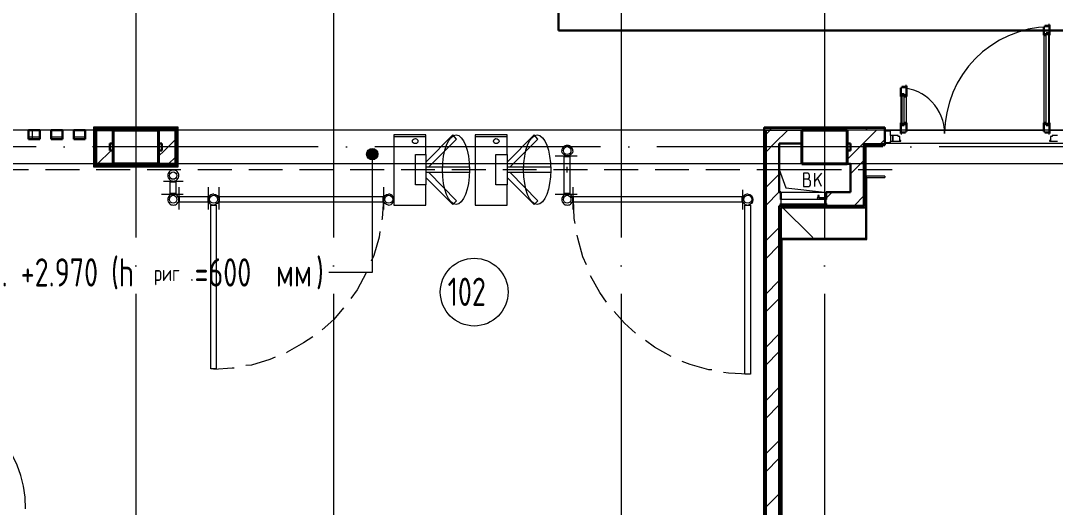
# Model space of a CAD drawing. Header units: millimetres. Extents: x -396912 to 182286, y -43638 to 41610.
# Drawn here: x -30026 to -20860, y -16267 to -11960 of the extents above; entities that cross this region are included whole.
import ezdxf

# ---------------------------------------------------------------- set-up
doc = ezdxf.new("R2010")
doc.units = ezdxf.units.MM
for name, pattern in [('ADSK_Линия сетки', [25, 20, -2.5, 0, -2.5]), ('ADSK_Сверху', [450, 300, -150]), ('ADSK_Штриховая_ш3 п1_5', [4.5, 3, -1.5])]:
    doc.linetypes.add(name, pattern=pattern)
for name, color, linetype, lineweight in [('PDF _Геометрия', 252, 'Continuous', 9), ('Аннотация', 7, 'Continuous', 18), ('Витраж', 7, 'Continuous', 9), ('Двери', 252, 'Continuous', 9), ('Линии', 7, 'Continuous', 9), ('лс', 5, 'Continuous', 30), ('Марки помещений', 252, 'Continuous', 20), ('Несущие колонны', 252, 'Continuous', 18), ('Оборудование', 8, 'Continuous', 18), ('Ограждение', 252, 'Continuous', 9), ('Оси', 252, 'Continuous', 9), ('Перекрытие', 252, 'Continuous', 18), ('Стены внутренние', 7, 'Continuous', 18), ('Стены наружные', 7, 'Continuous', 18), ('Стены штриховка', 7, 'Continuous', 9)]:
    doc.layers.add(name, color=color, linetype=linetype, lineweight=lineweight)
doc.layers.add('Двери открывание', color=7, linetype='Continuous', lineweight=9, true_color=0xc0c0c0)
doc.styles.add('GOST Common_3', font='', dxfattribs={"height": 3.5})
doc.styles.add('GOST Common_5', font='', dxfattribs={"width": 0.9, "height": 2.5})
doc.styles.get('GOST Common_3').set_extended_font_data('GOST 2.304 type A')
doc.styles.get('GOST Common_5').set_extended_font_data('GOST 2.304 type A')
pattern_1 = [(0, (-32121.8, 94), (0, 600), []), (90, (-32121.8, 94), (-600, 4e-14), [])]

# ---------------------------------------------------------------- blocks, each defined once
blk = doc.blocks.new('1 этаж')
at = {"layer": 'Аннотация', "lineweight": 9, "true_color": 0x636466}
h = blk.add_hatch(color=251, dxfattribs=at)
edge = h.paths.add_edge_path()
edge.add_arc((-32613.8, -14059.8), 50, 0, 360)
at = {"layer": 'Ограждение', "true_color": 0x636466}
h = blk.add_hatch(dxfattribs=at)
h.set_pattern_fill('FP_25', color=251, style=0, pattern_type=2)
h.set_pattern_definition(pattern_1)
h.paths.add_polyline_path([(-35077.8, -13825.7), (-34337.8, -13825.7), (-34332.8, -13820.7), (-35082.8, -13820.7)])
h = blk.add_hatch(dxfattribs=at)
h.set_pattern_fill('FP_26', color=251, style=0, pattern_type=2)
h.set_pattern_definition(pattern_1)
h.paths.add_polyline_path([(-29142.8, -13825.7), (-28072.8, -13825.7), (-28072.8, -13820.7), (-29142.8, -13820.7)])
h = blk.add_hatch(dxfattribs=at)
h.set_pattern_fill('FP_25', color=251, style=0, pattern_type=2)
h.set_pattern_definition(pattern_1)
h.paths.add_polyline_path([(-34479.6, -14170.7), (-34332.8, -14170.7), (-34337.8, -14165.7), (-35077.8, -14165.7), (-35082.8, -14170.7), (-35057.8, -14170.7)])
h = blk.add_hatch(dxfattribs=at)
h.set_pattern_fill('FP_25', color=251, style=0, pattern_type=2)
h.set_pattern_definition(pattern_1)
h.paths.add_polyline_path([(-28232.8, -14815.7), (-28232.8, -14265.7), (-28242.8, -14255.7), (-28242.8, -14805.7)])
h = blk.add_hatch(dxfattribs=at)
h.set_pattern_fill('FP_25', color=251, style=0, pattern_type=2)
h.set_pattern_definition(pattern_1)
h.paths.add_polyline_path([(-28982.8, -14815.7), (-28232.8, -14815.7), (-28242.8, -14805.7), (-28992.8, -14805.7)])
h = blk.add_hatch(dxfattribs=at)
h.set_pattern_fill('FP_25', color=251, style=0, pattern_type=2)
h.set_pattern_definition(pattern_1)
h.paths.add_polyline_path([(-28992.8, -20145.7), (-28982.8, -20145.7), (-28982.8, -20045.7), (-28992.8, -20045.7)])
h.paths.add_polyline_path([(-28992.8, -19965.7), (-28982.8, -19965.7), (-28982.8, -14815.7), (-28992.8, -14805.7), (-28992.8, -19854.1)])
at = {"color": 251, "lineweight": 18, "true_color": 0x636466}
for p, q in [((-29007.8, -14195.7), (-28950.3, -14356.9)), ((-29007.8, -14195.7), (-28607.8, -14195.7)), ((-28607.8, -14195.7), (-28607.8, -14395.7)), ((-28763.4, -14226.5), (-28793.4, -14226.5)), ((-28793.4, -14226.5), (-28793.4, -14346.5)), ((-28760, -14279.8), (-28793.4, -14279.8)), ((-28740, -14259.8), (-28740, -14249.8)), ((-28633.4, -14226.5), (-28693.4, -14298)), ((-28693.4, -14346.5), (-28693.4, -14226.5)), ((-28633.4, -14346.5), (-28669.3, -14269.3)), ((-28950.3, -14356.9), (-28607.8, -14395.7)), ((-28793.4, -14346.5), (-28756.7, -14346.5)), ((-28730, -14319.8), (-28730, -14309.8))]:
    blk.add_line(p, q, dxfattribs=at)
for centre, radius, start, end in [((-28763.4, -14249.8), 23.3, 0, 90), ((-28760, -14259.8), 20, 270, 0), ((-28760, -14309.8), 30, 0, 90), ((-28756.7, -14319.8), 26.7, 270, 0)]:
    blk.add_arc(centre, radius, start, end, dxfattribs=at)
at = {"layer": 'PDF _Геометрия', "color": 251, "true_color": 0x636466}
for p, q in [((-32138.1, -13905.9), (-32421.2, -13905.9)), ((-31419.3, -13905.9), (-31702.4, -13905.9)), ((-30994.6, -14074.7), (-30798.5, -14074.7)), ((-32138.1, -14172.7), (-31751.4, -14172.7)), ((-31419.3, -14172.7), (-31032.7, -14172.7)), ((-30891.1, -14172.7), (-30891.1, -14221.7)), ((-31751.4, -14221.7), (-32138.1, -14221.7)), ((-31032.7, -14221.7), (-31419.3, -14221.7)), ((-34463.2, -14298), (-34288.9, -14298)), ((-34327, -14352.4), (-34327, -14548.4)), ((-34065.7, -14352.4), (-34065.7, -14548.4)), ((-33973.1, -14352.4), (-33973.1, -14548.4)), ((-32513.8, -14352.4), (-32513.8, -14548.4)), ((-30836.6, -14352.4), (-30836.6, -14548.4)), ((-29333.8, -14374.2), (-29333.8, -14548.4)), ((-34479.5, -14412.3), (-34288.9, -14412.3)), ((-30994.6, -14412.3), (-30798.5, -14412.3))]:
    blk.add_line(p, q, dxfattribs=at)
at = {"layer": 'PDF _Геометрия', "color": 251, "true_color": 0x636466, "flags": 128}
for points in [[(-32138.1, -14063.8), (-32138.1, -13889.6), (-32421.2, -13889.6), (-32421.2, -14510.3), (-32138.1, -14510.3), (-32138.1, -14330.6), (-32230.6, -14330.6), (-32230.6, -14063.8), (-32138.1, -14063.8), (-32138.1, -14330.6)], [(-32110.8, -14172.7), (-31865.8, -13927.7), (-31898.5, -13889.6), (-32138.1, -14129.2)], [(-31419.3, -14063.8), (-31419.3, -13889.6), (-31702.4, -13889.6), (-31702.4, -14510.3), (-31419.3, -14510.3), (-31419.3, -14330.6), (-31517.3, -14330.6), (-31517.3, -14063.8), (-31419.3, -14063.8), (-31419.3, -14330.6)], [(-31392.1, -14172.7), (-31147, -13927.7), (-31179.7, -13889.6), (-31419.3, -14129.2)], [(-30863.9, -14406.9), (-30912.9, -14406.9), (-30912.9, -14080.2), (-30863.9, -14080.2), (-30863.9, -14406.9)], [(-32110.8, -14221.7), (-31865.8, -14472.2), (-31898.5, -14504.9), (-32138.1, -14265.3)], [(-31392.1, -14221.7), (-31147, -14472.2), (-31179.7, -14504.9), (-31419.3, -14265.3)], [(-34403.3, -14303.4), (-34354.3, -14303.4), (-34354.3, -14406.9), (-34403.3, -14406.9), (-34403.3, -14303.4)], [(-34071.1, -14434.1), (-34071.1, -14483.1), (-34321.6, -14483.1), (-34321.6, -14434.1), (-34071.1, -14434.1)], [(-33967.6, -14483.1), (-33967.6, -14434.1), (-32519.2, -14434.1), (-32519.2, -14483.1), (-33967.6, -14483.1)], [(-32513.8, -14461.3), (-32524.7, -14630.1), (-32530.1, -14641)], [(-30831.2, -14434.1), (-29339.2, -14434.1), (-29339.2, -14483.1), (-30831.2, -14483.1), (-30831.2, -14434.1)], [(-30814.9, -14673.7), (-30825.8, -14630.1), (-30831.2, -14461.3)], [(-34043.9, -14510.3), (-33994.9, -14510.3), (-33994.9, -15958.8), (-34043.9, -15958.8), (-34043.9, -14510.3)], [(-29263, -14510.3), (-29263, -16007.8), (-29312, -16007.8), (-29312, -14510.3), (-29263, -14510.3)], [(-32546.4, -14744.5), (-32551.9, -14793.5), (-32600.9, -14956.8), (-32622.7, -15005.8)], [(-30716.9, -15038.5), (-30749.5, -14967.7), (-30793.1, -14804.4), (-30798.5, -14777.1)], [(-32660.8, -15103.9), (-32666.2, -15109.3), (-32747.9, -15261.8), (-32802.4, -15338)], [(-30537.2, -15370.7), (-30597.1, -15283.5), (-30678.7, -15136.5)], [(-32867.7, -15419.7), (-32954.8, -15523.1), (-33058.3, -15615.7)], [(-30281.2, -15642.9), (-30379.2, -15555.8), (-30471.8, -15452.3)], [(-33140, -15675.6), (-33221.6, -15730.1), (-33368.7, -15811.7), (-33374.1, -15817.2)], [(-29965.4, -15849.8), (-30112.4, -15768.2), (-30194.1, -15708.3)], [(-33472.1, -15855.3), (-33521.1, -15877.1), (-33684.5, -15926.1), (-33733.5, -15931.5)], [(-29606, -15969.6), (-29633.3, -15969.6), (-29796.6, -15920.6), (-29867.4, -15893.4)], [(-33837, -15953.3), (-33853.3, -15953.3), (-34016.6, -15964.2)], [(-29284.8, -16007.8), (-29459, -15996.9), (-29502.6, -15991.4)]]:
    blk.add_lwpolyline(points, dxfattribs=at)
at = {"layer": 'PDF _Геометрия', "color": 251, "true_color": 0x636466}
for centre, start, end in [((-30885.9, -14030.9), 89.76027, 180.23973), ((-30885.9, -14030.9), 89.76027, 180.23973), ((-30885.4, -14030.9), 359.76027, 90.23973), ((-30885.4, -14030.9), 359.76027, 90.23973), ((-34376.2, -14248.8), 89.76027, 180.23973), ((-34375.8, -14248.8), 359.76027, 90.23973), ((-34376.2, -14249.2), 179.76027, 270.23973), ((-34375.8, -14249.2), 269.76027, 0.23973), ((-34376.2, -14461.1), 89.76027, 180.23973), ((-34376.2, -14461.1), 89.76027, 180.23973), ((-34376.2, -14461.5), 179.76027, 270.23973), ((-34376.2, -14461.5), 179.76027, 270.23973), ((-34375.8, -14461.1), 359.76027, 90.23973), ((-34375.8, -14461.1), 359.76027, 90.23973), ((-34375.8, -14461.5), 269.76027, 0.23973), ((-34375.8, -14461.5), 269.76027, 0.23973), ((-34016.9, -14461.1), 89.76027, 180.23973), ((-34016.9, -14461.1), 89.76027, 180.23973), ((-34016.9, -14461.5), 179.76027, 270.23973), ((-34016.9, -14461.5), 179.76027, 270.23973), ((-32470, -14461.5), 269.76027, 90.23973), ((-32470, -14461.5), 269.76027, 90.23973), ((-30885.9, -14461.1), 89.76027, 180.23973), ((-30885.9, -14461.1), 89.76027, 180.23973), ((-30885.9, -14461.5), 179.76027, 270.23973), ((-30885.9, -14461.5), 179.76027, 270.23973), ((-30885.4, -14461.1), 359.76027, 90.23973), ((-30885.4, -14461.1), 359.76027, 90.23973), ((-30885.4, -14461.5), 269.76027, 0.23973), ((-30885.4, -14461.5), 269.76027, 0.23973), ((-29285, -14461.1), 89.76027, 180.23973), ((-29285, -14461.5), 179.76027, 270.23973)]:
    blk.add_arc(centre, 48.8, start, end, dxfattribs=at)
for points in [[(-32257.8, -13944), (-32257.8, -13933.1), (-32247, -13922.2), (-32230.6, -13922.2)], [(-32230.6, -13922.2), (-32219.7, -13922.2), (-32208.8, -13933.1), (-32208.8, -13944)], [(-31991, -14199.9), (-31991, -14025.7), (-31936.6, -13889.6), (-31871.2, -13889.6)], [(-31871.2, -13889.6), (-31805.9, -13889.6), (-31751.4, -14025.7), (-31751.4, -14199.9)], [(-31539.1, -13944), (-31539.1, -13933.1), (-31528.2, -13922.2), (-31517.3, -13922.2)], [(-31517.3, -13922.2), (-31501, -13922.2), (-31490.1, -13933.1), (-31490.1, -13944)], [(-31272.3, -14199.9), (-31272.3, -14025.7), (-31217.8, -13889.6), (-31152.5, -13889.6)], [(-31152.5, -13889.6), (-31087.1, -13889.6), (-31032.7, -14025.7), (-31032.7, -14199.9)], [(-32230.6, -13965.8), (-32247, -13965.8), (-32257.8, -13954.9), (-32257.8, -13944)], [(-32208.8, -13944), (-32208.8, -13954.9), (-32219.7, -13965.8), (-32230.6, -13965.8)], [(-31517.3, -13965.8), (-31528.2, -13965.8), (-31539.1, -13954.9), (-31539.1, -13944)], [(-31490.1, -13944), (-31490.1, -13954.9), (-31501, -13965.8), (-31517.3, -13965.8)], [(-30918.3, -14031.1), (-30918.3, -14009.4), (-30907.4, -13993), (-30885.7, -13993)], [(-30918.3, -14031.1), (-30918.3, -14009.4), (-30907.4, -13993), (-30885.7, -13993)], [(-30885.7, -13993), (-30869.3, -13993), (-30853, -14009.4), (-30853, -14031.1)], [(-30885.7, -13993), (-30869.3, -13993), (-30853, -14009.4), (-30853, -14031.1)], [(-30885.7, -14074.7), (-30912.9, -14074.7), (-30934.7, -14052.9), (-30934.7, -14031.1)], [(-30885.7, -14074.7), (-30912.9, -14074.7), (-30934.7, -14052.9), (-30934.7, -14031.1)], [(-30885.7, -14063.8), (-30907.4, -14063.8), (-30918.3, -14047.5), (-30918.3, -14031.1)], [(-30885.7, -14063.8), (-30907.4, -14063.8), (-30918.3, -14047.5), (-30918.3, -14031.1)], [(-30836.6, -14031.1), (-30836.6, -14052.9), (-30858.4, -14074.7), (-30885.7, -14074.7)], [(-30853, -14031.1), (-30853, -14047.5), (-30869.3, -14063.8), (-30885.7, -14063.8)], [(-30836.6, -14031.1), (-30836.6, -14052.9), (-30858.4, -14074.7), (-30885.7, -14074.7)], [(-30853, -14031.1), (-30853, -14047.5), (-30869.3, -14063.8), (-30885.7, -14063.8)], [(-31871.2, -14504.9), (-31936.6, -14504.9), (-31991, -14368.8), (-31991, -14199.9)], [(-31751.4, -14199.9), (-31751.4, -14368.8), (-31805.9, -14504.9), (-31871.2, -14504.9)], [(-31152.5, -14504.9), (-31217.8, -14504.9), (-31272.3, -14368.8), (-31272.3, -14199.9)], [(-31032.7, -14199.9), (-31032.7, -14368.8), (-31087.1, -14504.9), (-31152.5, -14504.9)], [(-34408.7, -14249), (-34408.7, -14232.6), (-34397.8, -14216.3), (-34376, -14216.3)], [(-34376, -14281.6), (-34397.8, -14281.6), (-34408.7, -14270.7), (-34408.7, -14249)], [(-34376, -14216.3), (-34359.7, -14216.3), (-34343.4, -14232.6), (-34343.4, -14249)], [(-34343.4, -14249), (-34343.4, -14270.7), (-34359.7, -14281.6), (-34376, -14281.6)], [(-34408.7, -14461.3), (-34408.7, -14439.5), (-34397.8, -14423.2), (-34376, -14423.2)], [(-34408.7, -14461.3), (-34408.7, -14439.5), (-34397.8, -14423.2), (-34376, -14423.2)], [(-34376, -14494), (-34397.8, -14494), (-34408.7, -14477.7), (-34408.7, -14461.3)], [(-34376, -14494), (-34397.8, -14494), (-34408.7, -14477.7), (-34408.7, -14461.3)], [(-34376, -14423.2), (-34359.7, -14423.2), (-34343.4, -14439.5), (-34343.4, -14461.3)], [(-34376, -14423.2), (-34359.7, -14423.2), (-34343.4, -14439.5), (-34343.4, -14461.3)], [(-34343.4, -14461.3), (-34343.4, -14477.7), (-34359.7, -14494), (-34376, -14494)], [(-34343.4, -14461.3), (-34343.4, -14477.7), (-34359.7, -14494), (-34376, -14494)], [(-34054.8, -14461.3), (-34054.8, -14439.5), (-34038.4, -14423.2), (-34016.6, -14423.2)], [(-34054.8, -14461.3), (-34054.8, -14439.5), (-34038.4, -14423.2), (-34016.6, -14423.2)], [(-34016.6, -14494), (-34038.4, -14494), (-34054.8, -14477.7), (-34054.8, -14461.3)], [(-34016.6, -14494), (-34038.4, -14494), (-34054.8, -14477.7), (-34054.8, -14461.3)], [(-34016.6, -14412.3), (-33994.9, -14412.3), (-33973.1, -14434.1), (-33973.1, -14461.3)], [(-34016.6, -14412.3), (-33994.9, -14412.3), (-33973.1, -14434.1), (-33973.1, -14461.3)], [(-34016.6, -14423.2), (-34000.3, -14423.2), (-33984, -14439.5), (-33984, -14461.3)], [(-34016.6, -14423.2), (-34000.3, -14423.2), (-33984, -14439.5), (-33984, -14461.3)], [(-33973.1, -14461.3), (-33973.1, -14488.5), (-33994.9, -14510.3), (-34016.6, -14510.3)], [(-33984, -14461.3), (-33984, -14477.7), (-34000.3, -14494), (-34016.6, -14494)], [(-33973.1, -14461.3), (-33973.1, -14488.5), (-33994.9, -14510.3), (-34016.6, -14510.3)], [(-33984, -14461.3), (-33984, -14477.7), (-34000.3, -14494), (-34016.6, -14494)], [(-32513.8, -14461.3), (-32513.8, -14434.1), (-32492, -14412.3), (-32470.2, -14412.3)], [(-32513.8, -14461.3), (-32513.8, -14434.1), (-32492, -14412.3), (-32470.2, -14412.3)], [(-32470.2, -14510.3), (-32492, -14510.3), (-32513.8, -14488.5), (-32513.8, -14461.3)], [(-32470.2, -14510.3), (-32492, -14510.3), (-32513.8, -14488.5), (-32513.8, -14461.3)], [(-32502.9, -14461.3), (-32502.9, -14439.5), (-32486.5, -14423.2), (-32470.2, -14423.2)], [(-32470.2, -14494), (-32486.5, -14494), (-32502.9, -14477.7), (-32502.9, -14461.3)], [(-32470.2, -14423.2), (-32448.4, -14423.2), (-32432.1, -14439.5), (-32432.1, -14461.3)], [(-32432.1, -14461.3), (-32432.1, -14477.7), (-32448.4, -14494), (-32470.2, -14494)], [(-30918.3, -14461.3), (-30918.3, -14439.5), (-30907.4, -14423.2), (-30885.7, -14423.2)], [(-30918.3, -14461.3), (-30918.3, -14439.5), (-30907.4, -14423.2), (-30885.7, -14423.2)], [(-30885.7, -14494), (-30907.4, -14494), (-30918.3, -14477.7), (-30918.3, -14461.3)], [(-30885.7, -14494), (-30907.4, -14494), (-30918.3, -14477.7), (-30918.3, -14461.3)], [(-30885.7, -14423.2), (-30869.3, -14423.2), (-30853, -14439.5), (-30853, -14461.3)], [(-30885.7, -14423.2), (-30869.3, -14423.2), (-30853, -14439.5), (-30853, -14461.3)], [(-30853, -14461.3), (-30853, -14477.7), (-30869.3, -14494), (-30885.7, -14494)], [(-30853, -14461.3), (-30853, -14477.7), (-30869.3, -14494), (-30885.7, -14494)], [(-29322.9, -14461.3), (-29322.9, -14439.5), (-29306.5, -14423.2), (-29284.8, -14423.2)], [(-29284.8, -14494), (-29306.5, -14494), (-29322.9, -14477.7), (-29322.9, -14461.3)], [(-29284.8, -14412.3), (-29263, -14412.3), (-29241.2, -14434.1), (-29241.2, -14461.3)], [(-29284.8, -14423.2), (-29268.4, -14423.2), (-29252.1, -14439.5), (-29252.1, -14461.3)], [(-29241.2, -14461.3), (-29241.2, -14488.5), (-29263, -14510.3), (-29284.8, -14510.3)], [(-29252.1, -14461.3), (-29252.1, -14477.7), (-29268.4, -14494), (-29284.8, -14494)]]:
    blk.add_open_spline(points, degree=3, dxfattribs=at)
at = {"layer": 'Аннотация', "color": 251, "lineweight": 9, "true_color": 0x636466}
for p, q in [((-32613.8, -14059.8), (-32613.8, -15106.6)), ((-32992.3, -15106.6), (-32998.4, -15106.6)), ((-32613.8, -15106.6), (-32992.3, -15106.6))]:
    blk.add_line(p, q, dxfattribs=at)
blk.add_circle((-32613.8, -14059.8), 50, dxfattribs=at)
at = {"layer": 'Витраж', "color": 251, "lineweight": 18, "true_color": 0x636466, "extrusion": (0, 0, -1)}
for p, q in [((-28022.8, -13855.7), (-28072.8, -13855.7)), ((-28072.8, -13855.7), (-28072.8, -13955.7)), ((-28022.8, -13895.7), (-28022.8, -13855.7)), ((-28072.8, -13955.7), (-28022.8, -13955.7)), ((-28022.8, -13955.7), (-28022.8, -13945.7))]:
    blk.add_line(p, q, dxfattribs=at)
at = {"layer": 'Двери', "color": 251, "lineweight": 30, "true_color": 0x636466}
for p, q in [((-26622.8, -12922.7), (-26656.8, -12922.7)), ((-26656.8, -12922.7), (-26656.8, -12931.7)), ((-26614.8, -12913.7), (-26622.8, -12913.7)), ((-26622.8, -12913.7), (-26622.8, -12922.7)), ((-26614.8, -13007.7), (-26614.8, -12913.7)), ((-26656.8, -12931.7), (-26664.8, -12931.7)), ((-26664.8, -12931.7), (-26664.8, -13007.7)), ((-26664.8, -13007.7), (-26644.8, -13007.7)), ((-26644.8, -13007.7), (-26644.8, -12989.7)), ((-26644.8, -12989.7), (-26623.8, -12989.7)), ((-26623.8, -12989.7), (-26623.8, -13007.7)), ((-26623.8, -13007.7), (-26614.8, -13007.7)), ((-27922.8, -13471.7), (-27930.8, -13471.7)), ((-27930.8, -13471.7), (-27930.8, -13547.7)), ((-27888.8, -13462.7), (-27922.8, -13462.7)), ((-27922.8, -13462.7), (-27922.8, -13471.7)), ((-27880.8, -13453.7), (-27888.8, -13453.7)), ((-27888.8, -13453.7), (-27888.8, -13462.7)), ((-27880.8, -13547.7), (-27880.8, -13453.7)), ((-27921.8, -13547.7), (-27930.8, -13547.7)), ((-27921.8, -13529.7), (-27921.8, -13547.7)), ((-27900.8, -13529.7), (-27921.8, -13529.7)), ((-27900.8, -13547.7), (-27900.8, -13529.7)), ((-27880.8, -13547.7), (-27900.8, -13547.7)), ((-27930.8, -13783.7), (-27930.8, -13877.7)), ((-27921.8, -13783.7), (-27930.8, -13783.7)), ((-27921.8, -13801.7), (-27921.8, -13783.7)), ((-27900.8, -13801.7), (-27921.8, -13801.7)), ((-27900.8, -13783.7), (-27900.8, -13801.7)), ((-27880.8, -13783.7), (-27900.8, -13783.7)), ((-27880.8, -13859.7), (-27880.8, -13783.7)), ((-26664.8, -13783.7), (-26664.8, -13859.7)), ((-26664.8, -13783.7), (-26644.8, -13783.7)), ((-26644.8, -13783.7), (-26644.8, -13801.7)), ((-26644.8, -13801.7), (-26623.8, -13801.7)), ((-26623.8, -13783.7), (-26614.8, -13783.7)), ((-26623.8, -13801.7), (-26623.8, -13783.7)), ((-26614.8, -13877.7), (-26614.8, -13783.7)), ((-27930.8, -13877.7), (-27922.8, -13877.7)), ((-27922.8, -13877.7), (-27922.8, -13868.7)), ((-27922.8, -13868.7), (-27888.8, -13868.7)), ((-27888.8, -13868.7), (-27888.8, -13859.7)), ((-27888.8, -13859.7), (-27880.8, -13859.7)), ((-26664.8, -13859.7), (-26656.8, -13859.7)), ((-26656.8, -13859.7), (-26656.8, -13868.7)), ((-26656.8, -13868.7), (-26622.8, -13868.7)), ((-26622.8, -13868.7), (-26622.8, -13877.7)), ((-26622.8, -13877.7), (-26614.8, -13877.7))]:
    blk.add_line(p, q, dxfattribs=at)
at = {"layer": 'Двери', "color": 251, "true_color": 0x636466}
for p, q in [((-26664.8, -13007.7), (-26664.8, -13783.7)), ((-26644.8, -13801.7), (-26644.8, -12989.7)), ((-26644.8, -12989.7), (-26623.8, -12989.7)), ((-26623.8, -12989.7), (-26623.8, -13801.7)), ((-26614.8, -13783.7), (-26614.8, -13007.7)), ((-27930.8, -13547.7), (-27930.8, -13783.7)), ((-27921.8, -13529.7), (-27921.8, -13801.7)), ((-27900.8, -13529.7), (-27921.8, -13529.7)), ((-27900.8, -13801.7), (-27900.8, -13529.7)), ((-27880.8, -13783.7), (-27880.8, -13547.7)), ((-27921.8, -13801.7), (-27900.8, -13801.7)), ((-26623.8, -13801.7), (-26644.8, -13801.7)), ((-28022.8, -13895.7), (-28022.8, -13945.7)), ((-28002.8, -13895.7), (-28022.8, -13895.7)), ((-28002.8, -13945.7), (-28002.8, -13895.7)), ((-27953.8, -13895.7), (-28002.8, -13895.7)), ((-28002.8, -13895.7), (-28002.8, -13945.7)), ((-27953.8, -13903.7), (-27953.8, -13895.7)), ((-27939.8, -13903.7), (-27953.8, -13903.7)), ((-27939.8, -13937.7), (-27939.8, -13903.7)), ((-26591.8, -13903.7), (-26605.8, -13903.7)), ((-26605.8, -13903.7), (-26605.8, -13937.7)), ((-26591.8, -13895.7), (-26591.8, -13903.7)), ((-26542.8, -13895.7), (-26591.8, -13895.7)), ((-28022.8, -13945.7), (-28002.8, -13945.7)), ((-28002.8, -13945.7), (-27930.8, -13945.7)), ((-27930.8, -13937.7), (-27939.8, -13937.7)), ((-27930.8, -13945.7), (-27930.8, -13937.7)), ((-26605.8, -13937.7), (-26614.8, -13937.7)), ((-26614.8, -13937.7), (-26614.8, -13945.7)), ((-26614.8, -13945.7), (-26542.8, -13945.7))]:
    blk.add_line(p, q, dxfattribs=at)
at = {"layer": 'Двери открывание', "color": 251, "true_color": 0x636466}
for centre, radius, start, end in [((-26596.8, -13877.7), 946, 91.09026, 180), ((-27948.8, -13877.7), 406, 0, 87.45896), ((-36681.8, -17197.7), 998, 0, 88.96655)]:
    blk.add_arc(centre, radius, start, end, dxfattribs=at)
at = {"layer": 'Линии', "color": 251, "linetype": 'ADSK_Сверху', "ltscale": 100, "true_color": 0x636466}
for p, q in [((-15052.8, -13845.7), (-48262.8, -13845.7)), ((-15052.8, -14145.7), (-48262.8, -14145.7))]:
    blk.add_line(p, q, dxfattribs=at)
at = {"layer": 'Линии', "color": 251, "linetype": 'ADSK_Штриховая_ш3 п1_5', "ltscale": 100, "true_color": 0x636466}
blk.add_line((-40457.8, -14195.7), (-27897.8, -14195.7), dxfattribs=at)
at = {"layer": 'Марки помещений', "color": 251, "true_color": 0x636466}
blk.add_circle((-31710.5, -15280.7), 300, dxfattribs=at)
at = {"layer": 'Несущие колонны', "color": 251, "lineweight": 40, "true_color": 0x636466}
for p, q in [((-34907.8, -14145.7), (-34907.8, -13845.7)), ((-34907.8, -13845.7), (-34507.8, -13845.7)), ((-34507.8, -13845.7), (-34907.8, -13845.7)), ((-34907.8, -13845.7), (-34907.8, -14145.7)), ((-34507.8, -13845.7), (-34507.8, -14145.7)), ((-34507.8, -14145.7), (-34507.8, -13845.7)), ((-28807.8, -13845.7), (-28407.8, -13845.7)), ((-28807.8, -14145.7), (-28807.8, -13845.7)), ((-28407.8, -13845.7), (-28807.8, -13845.7)), ((-28407.8, -13845.7), (-28407.8, -14145.7)), ((-28807.8, -13965.7), (-28807.8, -14145.7)), ((-28407.8, -14145.7), (-28407.8, -13965.7)), ((-34507.8, -14145.7), (-34907.8, -14145.7)), ((-34907.8, -14145.7), (-34507.8, -14145.7)), ((-28407.8, -14145.7), (-28807.8, -14145.7)), ((-28807.8, -14145.7), (-28407.8, -14145.7))]:
    blk.add_line(p, q, dxfattribs=at)
at = {"layer": 'Несущие колонны', "color": 251, "true_color": 0x636466}
for p, q in [((-28807.8, -13845.7), (-28807.8, -13965.7)), ((-28407.8, -13965.7), (-28407.8, -13845.7))]:
    blk.add_line(p, q, dxfattribs=at)
at = {"layer": 'Оборудование', "color": 251, "true_color": 0x636466}
for p, q in [((-28992.8, -14460.7), (-28992.8, -14497.1)), ((-28592.8, -14460.7), (-28992.8, -14460.7)), ((-28664.1, -14445.4), (-28672.4, -14445.4)), ((-28672.4, -14445.4), (-28672.4, -14450.4)), ((-28672.4, -14450.4), (-28664.1, -14450.4)), ((-28669, -14444.8), (-28669, -14460.7)), ((-28649.7, -14444.8), (-28669, -14444.8)), ((-28665.4, -14442.9), (-28667.4, -14444.8)), ((-28665.4, -14425.4), (-28665.4, -14442.9)), ((-28653.2, -14425.4), (-28665.4, -14425.4)), ((-28653.2, -14442.9), (-28665.4, -14442.9)), ((-28608.7, -14445.4), (-28654.5, -14445.4)), ((-28654.5, -14450.4), (-28608.7, -14450.4)), ((-28653.2, -14442.9), (-28653.2, -14425.4)), ((-28651.2, -14444.8), (-28653.2, -14442.9)), ((-28649.7, -14460.7), (-28649.7, -14444.8)), ((-28608.7, -14450.4), (-28608.7, -14445.4)), ((-28592.8, -14497.1), (-28592.8, -14460.7)), ((-28992.8, -14515.7), (-28710, -14798.6)), ((-28991.9, -14498), (-28593.7, -14498)), ((-28985.8, -14498), (-28985.8, -14507.8)), ((-28984.8, -14508.7), (-28600.8, -14508.7)), ((-28973.8, -14510.3), (-28973.8, -14515.7)), ((-28973.8, -14515.7), (-28611.8, -14515.7)), ((-28689.3, -14515.7), (-28689.3, -14517.7)), ((-28689.3, -14517.7), (-28685.3, -14517.7)), ((-28624.8, -14517.7), (-28685.3, -14517.7)), ((-28624.8, -14517.7), (-28620.8, -14517.7)), ((-28620.8, -14517.7), (-28620.8, -14515.7)), ((-28611.8, -14515.7), (-28611.8, -14510.3)), ((-28599.8, -14507.8), (-28599.8, -14498))]:
    blk.add_line(p, q, dxfattribs=at)
for points, knots in [([(-28992.8, -14497.1), (-28992.8, -14497.2), (-28992.8, -14497.4), (-28992.7, -14497.6), (-28992.5, -14497.8), (-28992.4, -14497.9), (-28992.2, -14498), (-28992.1, -14498), (-28992, -14498), (-28991.9, -14498)], [-1, -1, -1, -1, -0.833333, -0.666667, -0.5, -0.333333, -0.25, -0.166667, 0, 0, 0, 0]), ([(-28985.8, -14507.8), (-28985.8, -14507.9), (-28985.8, -14508), (-28985.7, -14508.2), (-28985.6, -14508.4), (-28985.4, -14508.5), (-28985.3, -14508.6), (-28985.2, -14508.7), (-28985.1, -14508.7), (-28984.9, -14508.7), (-28984.8, -14508.7)], [-1, -1, -1, -1, -0.833333, -0.666667, -0.541667, -0.416667, -0.333333, -0.25, -0.166667, 0, 0, 0, 0]), ([(-28975.3, -14508.7), (-28975.2, -14508.7), (-28975, -14508.8), (-28974.7, -14508.8), (-28974.6, -14508.9), (-28974.4, -14509), (-28974.2, -14509.2), (-28974.1, -14509.3), (-28974, -14509.5), (-28973.9, -14509.7), (-28973.8, -14509.9), (-28973.8, -14510.1), (-28973.8, -14510.3)], [-1, -1, -1, -1, -0.833333, -0.75, -0.666667, -0.583333, -0.5, -0.416667, -0.333333, -0.25, -0.166667, 0, 0, 0, 0]), ([(-28611.8, -14510.3), (-28611.8, -14510.1), (-28611.8, -14509.9), (-28611.7, -14509.7), (-28611.6, -14509.5), (-28611.5, -14509.3), (-28611.4, -14509.2), (-28611.2, -14509), (-28611, -14508.9), (-28610.9, -14508.8), (-28610.6, -14508.8), (-28610.4, -14508.7), (-28610.3, -14508.7)], [0, 0, 0, 0, 0.166667, 0.25, 0.333333, 0.416667, 0.5, 0.583333, 0.666667, 0.75, 0.833333, 1, 1, 1, 1]), ([(-28600.8, -14508.7), (-28600.7, -14508.7), (-28600.5, -14508.7), (-28600.4, -14508.7), (-28600.3, -14508.6), (-28600.2, -14508.5), (-28600, -14508.4), (-28599.9, -14508.2), (-28599.8, -14508), (-28599.8, -14507.9), (-28599.8, -14507.8)], [0, 0, 0, 0, 0.166667, 0.25, 0.333333, 0.416667, 0.541667, 0.666667, 0.833333, 1, 1, 1, 1]), ([(-28593.7, -14498), (-28593.6, -14498), (-28593.5, -14498), (-28593.4, -14498), (-28593.2, -14497.9), (-28593.1, -14497.8), (-28592.9, -14497.6), (-28592.8, -14497.4), (-28592.8, -14497.2), (-28592.8, -14497.1)], [0, 0, 0, 0, 0.166667, 0.25, 0.333333, 0.5, 0.666667, 0.833333, 1, 1, 1, 1])]:
    blk.add_open_spline(points, degree=3, knots=knots, dxfattribs=at)
at = {"layer": 'Ограждение', "color": 251, "true_color": 0x636466}
for p, q in [((-34332.8, -13820.7), (-35082.8, -13820.7)), ((-35082.8, -13820.7), (-35077.8, -13825.7)), ((-35082.8, -13820.7), (-35082.8, -14170.7)), ((-34332.8, -13820.7), (-34337.8, -13825.7)), ((-34332.8, -14170.7), (-34332.8, -13820.7)), ((-29142.8, -13825.7), (-29142.8, -13820.7)), ((-28072.8, -13820.7), (-29142.8, -13820.7)), ((-28072.8, -13820.7), (-28072.8, -13825.7)), ((-35082.8, -14170.7), (-35077.8, -14165.7)), ((-35082.8, -14170.7), (-34332.8, -14170.7)), ((-34337.8, -14165.7), (-34332.8, -14170.7)), ((-28072.8, -14255.7), (-28242.8, -14255.7)), ((-28242.8, -14255.7), (-28232.8, -14265.7)), ((-28232.8, -14265.7), (-28072.8, -14265.7)), ((-28232.8, -14815.7), (-28232.8, -14265.7)), ((-28072.8, -14255.7), (-28072.8, -14265.7)), ((-28242.8, -14530.7), (-28242.8, -14805.7)), ((-28242.8, -14805.7), (-28992.8, -14805.7)), ((-28992.8, -14805.7), (-28982.8, -14815.7)), ((-28982.8, -14815.7), (-28232.8, -14815.7)), ((-28982.8, -19965.7), (-28982.8, -14815.7)), ((-28242.8, -14805.7), (-28232.8, -14815.7))]:
    blk.add_line(p, q, dxfattribs=at)
at = {"layer": 'Оси', "color": 251, "linetype": 'ADSK_Линия сетки', "ltscale": 100, "true_color": 0x636466}
for p, q in [((-34707.8, 32204.9), (-34707.8, -33771.9)), ((-32957.8, 32204.9), (-32957.8, -33771.9)), ((-30407.8, 32204.9), (-30407.8, -33771.9)), ((-28607.8, 32204.9), (-28607.8, -33771.9)), ((4409.5, -13995.7), (-72530.1, -13995.7))]:
    blk.add_line(p, q, dxfattribs=at)
at = {"layer": 'Перекрытие', "color": 251, "ltscale": 100, "true_color": 0x636466}
for p, q in [((-35657.8, -13845.7), (-35757.8, -13845.7)), ((-35457.8, -13845.7), (-35557.8, -13845.7)), ((-35257.8, -13845.7), (-35357.8, -13845.7)), ((-35082.8, -13845.7), (-35157.8, -13845.7)), ((-29007.8, -14195.7), (-28607.8, -14195.7)), ((-28607.8, -14195.7), (-28607.8, -14395.7))]:
    blk.add_line(p, q, dxfattribs=at)
at = {"layer": 'Стены внутренние', "color": 251, "lineweight": 30, "true_color": 0x636466}
for p, q in [((-35557.8, -13845.7), (-35657.8, -13845.7)), ((-35657.8, -13845.7), (-35657.8, -13925.7)), ((-35657.8, -13925.7), (-35557.8, -13925.7)), ((-35557.8, -13925.7), (-35557.8, -13845.7)), ((-35357.8, -13845.7), (-35457.8, -13845.7)), ((-35457.8, -13845.7), (-35457.8, -13925.7)), ((-35457.8, -13925.7), (-35357.8, -13925.7)), ((-35357.8, -13925.7), (-35357.8, -13845.7)), ((-35157.8, -13845.7), (-35257.8, -13845.7)), ((-35257.8, -13845.7), (-35257.8, -13925.7)), ((-35257.8, -13925.7), (-35157.8, -13925.7)), ((-35157.8, -13925.7), (-35157.8, -13845.7))]:
    blk.add_line(p, q, dxfattribs=at)
at = {"layer": 'Стены внутренние', "color": 251, "linetype": 'Continuous', "lineweight": 9, "true_color": 0x636466}
for p, q in [((-35657.8, -13906), (-35557.8, -13906)), ((-35621.8, -13925.7), (-35621.8, -13845.7)), ((-35457.8, -13906), (-35357.8, -13906)), ((-35257.8, -13906), (-35157.8, -13906)), ((-35072.8, -13906), (-35057.8, -13906))]:
    blk.add_line(p, q, dxfattribs=at)
at = {"layer": 'Стены наружные', "color": 251, "lineweight": 30, "true_color": 0x636466}
for p, q in [((-34337.8, -13825.7), (-35077.8, -13825.7)), ((-35077.8, -13825.7), (-35077.8, -14165.7)), ((-34342.8, -13830.7), (-35072.8, -13830.7)), ((-35072.8, -13830.7), (-35072.8, -14160.7)), ((-34342.8, -14160.7), (-34342.8, -13830.7)), ((-34337.8, -14165.7), (-34337.8, -13825.7)), ((-29142.8, -13825.7), (-29142.8, -20130.7)), ((-28072.8, -13825.7), (-29142.8, -13825.7)), ((-28072.8, -13980.7), (-28072.8, -13825.7)), ((-35057.8, -13845.7), (-34907.8, -13845.7)), ((-35057.8, -13845.7), (-35057.8, -14145.7)), ((-34507.8, -13845.7), (-34357.8, -13845.7)), ((-34357.8, -14145.7), (-34357.8, -13845.7)), ((-29127.8, -20145.7), (-29127.8, -13845.7)), ((-28807.8, -13845.7), (-28407.8, -13845.7)), ((-34937.8, -14025.7), (-34937.8, -13965.7)), ((-34937.8, -13965.7), (-34907.8, -13965.7)), ((-34507.8, -13965.7), (-34477.8, -13965.7)), ((-34477.8, -13965.7), (-34477.8, -14025.7)), ((-29007.8, -13965.7), (-28807.8, -13965.7)), ((-29007.8, -14395.7), (-29007.8, -13965.7)), ((-28407.8, -13965.7), (-28377.8, -13965.7)), ((-28377.8, -13965.7), (-28377.8, -14025.7)), ((-28257.8, -13965.7), (-28257.8, -14515.7)), ((-28242.8, -13980.7), (-28072.8, -13980.7)), ((-28242.8, -14530.7), (-28242.8, -13980.7)), ((-34907.8, -14025.7), (-34937.8, -14025.7)), ((-34477.8, -14025.7), (-34507.8, -14025.7)), ((-28377.8, -14025.7), (-28407.8, -14025.7)), ((-28407.8, -14025.7), (-28407.8, -14145.7)), ((-35077.8, -14165.7), (-34337.8, -14165.7)), ((-35072.8, -14160.7), (-34342.8, -14160.7)), ((-34907.8, -14145.7), (-35057.8, -14145.7)), ((-34357.8, -14145.7), (-34507.8, -14145.7)), ((-28407.8, -14145.7), (-28377.8, -14145.7)), ((-28377.8, -14145.7), (-28377.8, -14395.7)), ((-28992.8, -14395.7), (-29007.8, -14395.7)), ((-28992.8, -14460.7), (-28992.8, -14395.7)), ((-28377.8, -14395.7), (-28592.8, -14395.7)), ((-28592.8, -14395.7), (-28592.8, -14460.7)), ((-29007.8, -19970.7), (-29007.8, -14515.7)), ((-28973.8, -14515.7), (-29007.8, -14515.7)), ((-28992.8, -14515.7), (-28992.8, -14497.4)), ((-28992.8, -19965.7), (-28992.8, -14530.7)), ((-28992.8, -14530.7), (-28242.8, -14530.7)), ((-28257.8, -14515.7), (-28611.8, -14515.7)), ((-28592.8, -14497.4), (-28592.8, -14515.7))]:
    blk.add_line(p, q, dxfattribs=at)
at = {"layer": 'Стены наружные', "color": 251, "linetype": 'Continuous', "lineweight": 9, "true_color": 0x636466}
for p, q in [((-35030.7, -13845.7), (-35015.7, -13830.7)), ((-35015.7, -13830.7), (-35010.7, -13825.7)), ((-34945, -13830.7), (-34940, -13825.7)), ((-34874.3, -13830.7), (-34869.3, -13825.7)), ((-34803.6, -13830.7), (-34798.6, -13825.7)), ((-34732.8, -13830.7), (-34727.8, -13825.7)), ((-34662.1, -13830.7), (-34657.1, -13825.7)), ((-34606.4, -13845.7), (-34591.4, -13830.7)), ((-34591.4, -13830.7), (-34586.4, -13825.7)), ((-34520.7, -13830.7), (-34515.7, -13825.7)), ((-34450, -13830.7), (-34445, -13825.7)), ((-34379.3, -13830.7), (-34374.3, -13825.7)), ((-29142.8, -13826.8), (-29141.7, -13825.7)), ((-29091, -13845.7), (-29076, -13830.7)), ((-29076, -13830.7), (-29071, -13825.7)), ((-29005.3, -13830.7), (-29000.3, -13825.7)), ((-28934.6, -13830.7), (-28929.6, -13825.7)), ((-28863.9, -13830.7), (-28858.9, -13825.7)), ((-28793.1, -13830.7), (-28788.1, -13825.7)), ((-28722.4, -13830.7), (-28717.4, -13825.7)), ((-28666.7, -13845.7), (-28651.7, -13830.7)), ((-28651.7, -13830.7), (-28646.7, -13825.7)), ((-28581, -13830.7), (-28576, -13825.7)), ((-28510.3, -13830.7), (-28505.3, -13825.7)), ((-28439.6, -13830.7), (-28434.6, -13825.7)), ((-28368.9, -13830.7), (-28363.9, -13825.7)), ((-28298.2, -13830.7), (-28293.2, -13825.7)), ((-28242.5, -13845.7), (-28227.5, -13830.7)), ((-28227.5, -13830.7), (-28222.5, -13825.7)), ((-28156.8, -13830.7), (-28151.8, -13825.7)), ((-28086, -13830.7), (-28081, -13825.7)), ((-35077.8, -13892.8), (-35072.8, -13887.8)), ((-34455, -14025.7), (-34357.8, -13928.6)), ((-34342.8, -13864.9), (-34337.8, -13859.9)), ((-34342.8, -13935.7), (-34337.8, -13930.7)), ((-29142.8, -13897.5), (-29127.8, -13882.5)), ((-29127.8, -13884.7), (-29088.9, -13845.7)), ((-29051.7, -13965.7), (-28931.7, -13845.7)), ((-28265.9, -13965.7), (-28145.9, -13845.7)), ((-28108.8, -13965.7), (-28072.8, -13929.7)), ((-35077.8, -13963.6), (-35072.8, -13958.6)), ((-34357.8, -14021.4), (-34342.8, -14006.4)), ((-34342.8, -14006.4), (-34337.8, -14001.4)), ((-29127.8, -14041.8), (-29051.7, -13965.7)), ((-28325.9, -14025.7), (-28265.9, -13965.7)), ((-35077.8, -14034.3), (-35072.8, -14029.3)), ((-35077.8, -14105), (-35072.8, -14100)), ((-35046.4, -14145.7), (-34926.4, -14025.7)), ((-34507.8, -14078.6), (-34455, -14025.7)), ((-34417.8, -14145.7), (-34357.8, -14085.7)), ((-34342.8, -14077.1), (-34337.8, -14072.1)), ((-28407.8, -14107.6), (-28325.9, -14025.7)), ((-35067.8, -14165.7), (-35062.8, -14160.7)), ((-34997.1, -14165.7), (-34992.1, -14160.7)), ((-34926.4, -14165.7), (-34921.4, -14160.7)), ((-34921.4, -14160.7), (-34906.4, -14145.7)), ((-34855.7, -14165.7), (-34850.7, -14160.7)), ((-34785, -14165.7), (-34780, -14160.7)), ((-34714.3, -14165.7), (-34709.3, -14160.7)), ((-34643.6, -14165.7), (-34638.6, -14160.7)), ((-34572.9, -14165.7), (-34567.9, -14160.7)), ((-34502.2, -14165.7), (-34497.2, -14160.7)), ((-34497.2, -14160.7), (-34482.2, -14145.7)), ((-34431.5, -14165.7), (-34426.5, -14160.7)), ((-34360.7, -14165.7), (-34355.7, -14160.7)), ((-34342.8, -14147.8), (-34337.8, -14142.8)), ((-28377.8, -14234.7), (-28288.8, -14145.7)), ((-28288.8, -14145.7), (-28257.8, -14114.7)), ((-29127.8, -14356.1), (-29007.8, -14236.1)), ((-29142.8, -14321.8), (-29127.8, -14306.8)), ((-29127.8, -14513.3), (-29007.8, -14393.3)), ((-28592.8, -14449.7), (-28538.8, -14395.7)), ((-28344.5, -14515.7), (-28257.8, -14429.1)), ((-28521.8, -14530.7), (-28521.8, -14515.7)), ((-29142.8, -14746.1), (-29127.8, -14731.1)), ((-29127.8, -14827.6), (-29007.8, -14707.6)), ((-29127.8, -14984.7), (-29007.8, -14864.7)), ((-29142.8, -15170.3), (-29127.8, -15155.3)), ((-29127.8, -15299.1), (-29007.8, -15179.1)), ((-29127.8, -15456.2), (-29007.8, -15336.2)), ((-29142.8, -15594.6), (-29127.8, -15579.6)), ((-29127.8, -15770.5), (-29007.8, -15650.5)), ((-29127.8, -15927.7), (-29007.8, -15807.7)), ((-29142.8, -16018.9), (-29127.8, -16003.9)), ((-29127.8, -16242), (-29007.8, -16122)), ((-29127.8, -16399.1), (-29007.8, -16279.1)), ((-29142.8, -16443.1), (-29127.8, -16428.1)), ((-29127.8, -16713.4), (-29007.8, -16593.4)), ((-29127.8, -16870.6), (-29007.8, -16750.6)), ((-29142.8, -16867.4), (-29127.8, -16852.4)), ((-29127.8, -17184.9), (-29007.8, -17064.9))]:
    blk.add_line(p, q, dxfattribs=at)
at = {"layer": 'Стены наружные', "color": 251, "true_color": 0x636466}
for p, q in [((-28807.8, -13965.7), (-28807.8, -13845.7)), ((-28407.8, -13845.7), (-28407.8, -13965.7)), ((-28072.8, -13845.7), (-27930.8, -13845.7)), ((-27880.8, -13845.7), (-26664.8, -13845.7)), ((-26614.8, -13845.7), (-23022.8, -13845.7)), ((-23032.8, -13965.7), (-28072.8, -13965.7)), ((-28992.8, -14395.7), (-28592.8, -14395.7))]:
    blk.add_line(p, q, dxfattribs=at)
at = {"layer": 'Стены штриховка', "color": 251, "true_color": 0x636466}
for p, q in [((-28072.8, -13830.7), (-29142.8, -13830.7)), ((-35072.8, -13845.7), (-35057.8, -13845.7)), ((-35072.8, -13925.7), (-35057.8, -13925.7)), ((-29142.8, -13845.7), (-28807.8, -13845.7)), ((-28072.8, -13845.7), (-28407.8, -13845.7)), ((-28257.8, -13965.7), (-28072.8, -13965.7)), ((-28242.8, -13980.7), (-28257.8, -13980.7))]:
    blk.add_line(p, q, dxfattribs=at)
at = {"layer": 'Аннотация', "color": 251, "true_color": 0x636466, "width": 0.9}
for s, height, style, p in [('. +2.970 (h', 250, 'GOST Common_3', (-35896.3, -15231.6)), ('=600', 250, 'GOST Common_3', (-34187.8, -15231.6)), (')', 250, 'GOST Common_3', (-33110.2, -15231.6)), ('риг', 138.75, 'GOST Common_5', (-34546.8, -15182.4)), ('мм', 250, 'GOST Common_3', (-33467.4, -15231.6)), ('.', 138.8, 'GOST Common_5', (-34225.4, -15182.4))]:
    blk.add_text(s, height=height, dxfattribs=dict(at, style=style)).set_placement(p)
at = {"layer": 'Марки помещений', "color": 251, "true_color": 0x636466, "style": 'GOST Common_3', "width": 0.9}
blk.add_text('102', height=250, dxfattribs=at).set_placement((-31945.4, -15403))

msp = doc.modelspace()

# ---------------------------------------------------------------- linework, layer by layer
at = {"layer": 'лс', "color": 104}
for p, q in [((-25262.4, 12992.8), (-25262.4, -12047.3)), ((-25262.4, -12047.3), (-8768.6, -12047.3))]:
    msp.add_line(p, q, dxfattribs=at)

# ---------------------------------------------------------------- block references
msp.add_blockref('1 этаж', (5702.1, 918.2))

doc.saveas('drawing.dxf')
